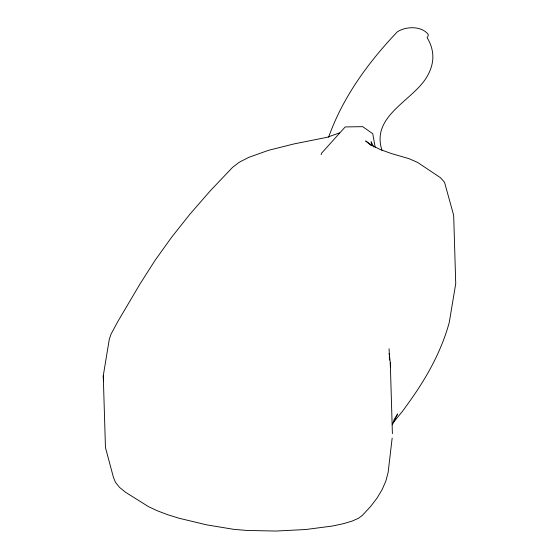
<?xml version="1.0" encoding="UTF-8"?>
<svg xmlns="http://www.w3.org/2000/svg" width="559" height="559" viewBox="0 0 559 559"><rect width="100%" height="100%" fill="white"/><g stroke="black" fill="none" stroke-linecap="round" stroke-linejoin="round"><path stroke-width="0.84" d="M392.166 438.039L388.114 472.516L385.871 480.971L382.216 489.453L377.143 497.943L370.666 506.44L362.365 515.356L358.522 518.284L352.086 521.107L343.261 523.72L332.353 526.04L305.815 529.513L276.02 531.05L246.952 530.449L233.921 529.366L206.641 524.852L178.978 518.221L167.302 514.573L157.156 510.723L148.589 506.699L125.419 492.179L119.549 487.385L115.559 482.473L113.463 477.463L105.455 447.584L103.268 375.746L109.291 339.299L111.017 334.17L117.991 321.243L140.106 283.804L154.955 260.522L171.627 237.226L190.13 213.929L210.443 190.647L232.572 167.365L239.14 162.327L248.727 157.386L268.453 150.336L293.978 143.929L327.113 137.297L339.62 132.881M328.601 137.283C342.716 97.28 368.283 62.356 397.309 31.849C406.03 26.168 421.437 25.798 428.145 34.302A86.848 16.777 -1.7 0 1 427.118 37.663C430.877 43.728 433.078 50.778 432.855 57.954A900.018 173.835 -1.7 0 1 425.504 79.064C410.292 101.752 370.855 117.055 382.042 150.434M392.25 424.798L397.659 413.912L393.697 420.452M321.132 154.654L321.67 153.082L345.203 126.935L362.658 126.662L372.755 133.706L375.159 147.227M392.858 423.072L402.683 411.068L411.704 398.462C428.026 375.187 441.68 350.074 449.247 322.529L455.732 283.692L453.74 217.151L453.489 214.67L444.545 182.311L440.485 177.713L417.426 162.327L408.804 158.609L391.552 153.592L380.469 149.623L371.791 145.375L365.614 140.903L371.483 145.759M373.678 146.968L371.127 141.734L371.567 144.299M389.246 353.581L390.287 362.742L392.404 433.651M103.268 375.746L103.464 381.042M390.287 362.742L390.42 367.109M389.099 348.767L389.281 354.818M389.337 356.544L389.441 360.003"/></g></svg>
